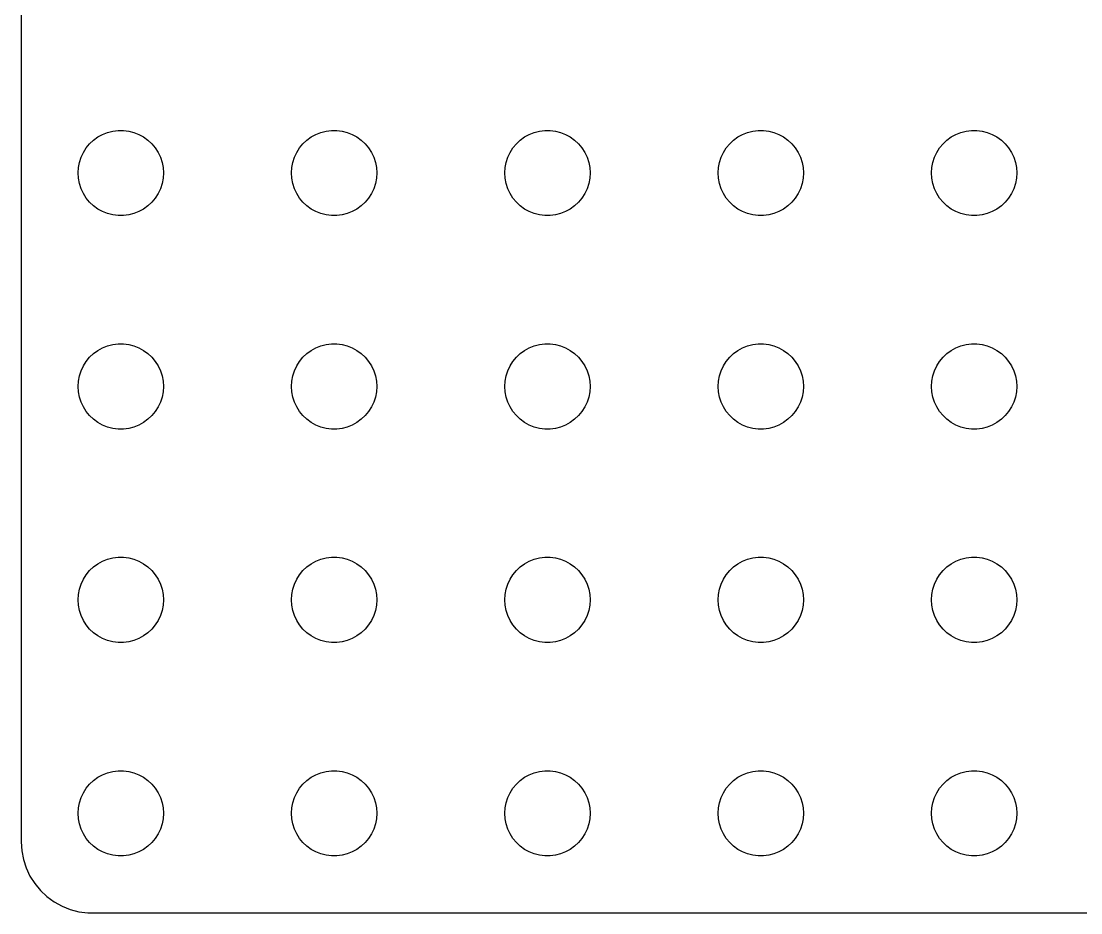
# Model space of a CAD drawing. Header units: metres. Extents: x -74 to 74, y -67 to 67.
# Drawn here: x -74.5 to 0, y -67 to -4.3 of the extents above; entities that cross this region are included whole.
import ezdxf

# ---------------------------------------------------------------- set-up
doc = ezdxf.new("R2010")
doc.units = ezdxf.units.M

msp = doc.modelspace()

# ---------------------------------------------------------------- linework, layer by layer
for p, q in [((-74.5, 62), (-74.5, -62)), ((-69.4123, -12.6884), (-69.1075, -12.467)), ((-69.1075, -12.467), (-68.7773, -12.2855)), ((-68.7773, -12.2855), (-68.427, -12.1468)), ((-68.427, -12.1468), (-68.0621, -12.0531)), ((-68.0621, -12.0531), (-67.6884, -12.0059)), ((-67.6884, -12.0059), (-67.3116, -12.0059)), ((-67.3116, -12.0059), (-66.9379, -12.0531)), ((-66.9379, -12.0531), (-66.573, -12.1468)), ((-66.573, -12.1468), (-66.2227, -12.2855)), ((-66.2227, -12.2855), (-65.8925, -12.467)), ((-65.8925, -12.467), (-65.5877, -12.6884)), ((-54.4123, -12.6884), (-54.1075, -12.467)), ((-54.1075, -12.467), (-53.7773, -12.2855)), ((-53.7773, -12.2855), (-53.427, -12.1468)), ((-53.427, -12.1468), (-53.0621, -12.0531)), ((-53.0621, -12.0531), (-52.6884, -12.0059)), ((-52.6884, -12.0059), (-52.3116, -12.0059)), ((-52.3116, -12.0059), (-51.9379, -12.0531)), ((-51.9379, -12.0531), (-51.5729, -12.1468)), ((-51.5729, -12.1468), (-51.2227, -12.2855)), ((-51.2227, -12.2855), (-50.8925, -12.467)), ((-50.8925, -12.467), (-50.5877, -12.6884)), ((-39.4123, -12.6884), (-39.1075, -12.467)), ((-39.1075, -12.467), (-38.7773, -12.2855)), ((-38.7773, -12.2855), (-38.427, -12.1468)), ((-38.427, -12.1468), (-38.0621, -12.0531)), ((-38.0621, -12.0531), (-37.6884, -12.0059)), ((-37.6884, -12.0059), (-37.3116, -12.0059)), ((-37.3116, -12.0059), (-36.9379, -12.0531)), ((-36.9379, -12.0531), (-36.5729, -12.1468)), ((-36.5729, -12.1468), (-36.2227, -12.2855)), ((-36.2227, -12.2855), (-35.8925, -12.467)), ((-35.8925, -12.467), (-35.5877, -12.6884)), ((-24.4123, -12.6884), (-24.1075, -12.467)), ((-24.1075, -12.467), (-23.7773, -12.2855)), ((-23.7773, -12.2855), (-23.427, -12.1468)), ((-23.427, -12.1468), (-23.0621, -12.0531)), ((-23.0621, -12.0531), (-22.6884, -12.0059)), ((-22.6884, -12.0059), (-22.3116, -12.0059)), ((-22.3116, -12.0059), (-21.9379, -12.0531)), ((-21.9379, -12.0531), (-21.5729, -12.1468)), ((-21.5729, -12.1468), (-21.2227, -12.2855)), ((-21.2227, -12.2855), (-20.8925, -12.467)), ((-20.8925, -12.467), (-20.5877, -12.6884)), ((-9.41226, -12.6884), (-9.10747, -12.467)), ((-9.10747, -12.467), (-8.77733, -12.2855)), ((-8.77733, -12.2855), (-8.42705, -12.1468)), ((-8.42705, -12.1468), (-8.06213, -12.0531)), ((-8.06213, -12.0531), (-7.68837, -12.0059)), ((-7.68837, -12.0059), (-7.31161, -12.0059)), ((-7.31161, -12.0059), (-6.93785, -12.0531)), ((-6.93785, -12.0531), (-6.57294, -12.1468)), ((-6.57294, -12.1468), (-6.22266, -12.2855)), ((-6.22266, -12.2855), (-5.89252, -12.467)), ((-5.89252, -12.467), (-5.58772, -12.6884)), ((-70.1289, -13.5547), (-69.927, -13.2366)), ((-69.927, -13.2366), (-69.6869, -12.9464)), ((-69.6869, -12.9464), (-69.4123, -12.6884)), ((-65.5877, -12.6884), (-65.3131, -12.9464)), ((-65.3131, -12.9464), (-65.073, -13.2366)), ((-65.073, -13.2366), (-64.8711, -13.5547)), ((-55.1289, -13.5547), (-54.927, -13.2366)), ((-54.927, -13.2366), (-54.6869, -12.9464)), ((-54.6869, -12.9464), (-54.4123, -12.6884)), ((-50.5877, -12.6884), (-50.3131, -12.9464)), ((-50.3131, -12.9464), (-50.0729, -13.2366)), ((-50.0729, -13.2366), (-49.8711, -13.5547)), ((-40.1289, -13.5547), (-39.927, -13.2366)), ((-39.927, -13.2366), (-39.6869, -12.9464)), ((-39.6869, -12.9464), (-39.4123, -12.6884)), ((-35.5877, -12.6884), (-35.3131, -12.9464)), ((-35.3131, -12.9464), (-35.0729, -13.2366)), ((-35.0729, -13.2366), (-34.8711, -13.5547)), ((-25.1289, -13.5547), (-24.927, -13.2366)), ((-24.927, -13.2366), (-24.6869, -12.9464)), ((-24.6869, -12.9464), (-24.4123, -12.6884)), ((-20.5877, -12.6884), (-20.3131, -12.9464)), ((-20.3131, -12.9464), (-20.0729, -13.2366)), ((-20.0729, -13.2366), (-19.8711, -13.5547)), ((-10.1289, -13.5547), (-9.92705, -13.2366)), ((-9.92705, -13.2366), (-9.6869, -12.9464)), ((-9.6869, -12.9464), (-9.41226, -12.6884)), ((-5.58772, -12.6884), (-5.31308, -12.9464)), ((-5.31308, -12.9464), (-5.07294, -13.2366)), ((-5.07294, -13.2366), (-4.87108, -13.5547)), ((-70.4057, -14.2539), (-70.2893, -13.8956)), ((-70.2893, -13.8956), (-70.1289, -13.5547)), ((-64.8711, -13.5547), (-64.7107, -13.8956)), ((-64.7107, -13.8956), (-64.5943, -14.2539)), ((-55.4057, -14.2539), (-55.2893, -13.8956)), ((-55.2893, -13.8956), (-55.1289, -13.5547)), ((-49.8711, -13.5547), (-49.7107, -13.8956)), ((-49.7107, -13.8956), (-49.5942, -14.2539)), ((-40.4057, -14.2539), (-40.2893, -13.8956)), ((-40.2893, -13.8956), (-40.1289, -13.5547)), ((-34.8711, -13.5547), (-34.7107, -13.8956)), ((-34.7107, -13.8956), (-34.5942, -14.2539)), ((-25.4057, -14.2539), (-25.2893, -13.8956)), ((-25.2893, -13.8956), (-25.1289, -13.5547)), ((-19.8711, -13.5547), (-19.7107, -13.8956)), ((-19.7107, -13.8956), (-19.5942, -14.2539)), ((-10.4057, -14.2539), (-10.2893, -13.8956)), ((-10.2893, -13.8956), (-10.1289, -13.5547)), ((-4.87108, -13.5547), (-4.71066, -13.8956)), ((-4.71066, -13.8956), (-4.59424, -14.2539)), ((-70.5, -15), (-70.4763, -14.624)), ((-70.4763, -14.624), (-70.4057, -14.2539)), ((-64.5943, -14.2539), (-64.5237, -14.624)), ((-64.5237, -14.624), (-64.5, -15)), ((-55.5, -15), (-55.4763, -14.624)), ((-55.4763, -14.624), (-55.4057, -14.2539)), ((-49.5942, -14.2539), (-49.5237, -14.624)), ((-49.5237, -14.624), (-49.5, -15)), ((-40.5, -15), (-40.4763, -14.624)), ((-40.4763, -14.624), (-40.4057, -14.2539)), ((-34.5942, -14.2539), (-34.5237, -14.624)), ((-34.5237, -14.624), (-34.5, -15)), ((-25.5, -15), (-25.4763, -14.624)), ((-25.4763, -14.624), (-25.4057, -14.2539)), ((-19.5942, -14.2539), (-19.5237, -14.624)), ((-19.5237, -14.624), (-19.5, -15)), ((-10.5, -15), (-10.4763, -14.624)), ((-10.4763, -14.624), (-10.4057, -14.2539)), ((-4.59424, -14.2539), (-4.52365, -14.624)), ((-4.52365, -14.624), (-4.5, -15)), ((-70.4763, -15.376), (-70.5, -15)), ((-70.4057, -15.7461), (-70.4763, -15.376)), ((-64.5237, -15.376), (-64.5943, -15.7461)), ((-64.5, -15), (-64.5237, -15.376)), ((-55.4763, -15.376), (-55.5, -15)), ((-55.4057, -15.7461), (-55.4763, -15.376)), ((-49.5237, -15.376), (-49.5942, -15.7461)), ((-49.5, -15), (-49.5237, -15.376)), ((-40.4763, -15.376), (-40.5, -15)), ((-40.4057, -15.7461), (-40.4763, -15.376)), ((-34.5237, -15.376), (-34.5942, -15.7461)), ((-34.5, -15), (-34.5237, -15.376)), ((-25.4763, -15.376), (-25.5, -15)), ((-25.4057, -15.7461), (-25.4763, -15.376)), ((-19.5237, -15.376), (-19.5942, -15.7461)), ((-19.5, -15), (-19.5237, -15.376)), ((-10.4763, -15.376), (-10.5, -15)), ((-10.4057, -15.7461), (-10.4763, -15.376)), ((-4.52365, -15.376), (-4.59424, -15.7461)), ((-4.5, -15), (-4.52365, -15.376)), ((-70.2893, -16.1044), (-70.4057, -15.7461)), ((-70.1289, -16.4453), (-70.2893, -16.1044)), ((-64.7107, -16.1044), (-64.8711, -16.4453)), ((-64.5943, -15.7461), (-64.7107, -16.1044)), ((-55.2893, -16.1044), (-55.4057, -15.7461)), ((-55.1289, -16.4453), (-55.2893, -16.1044)), ((-49.7107, -16.1044), (-49.8711, -16.4453)), ((-49.5942, -15.7461), (-49.7107, -16.1044)), ((-40.2893, -16.1044), (-40.4057, -15.7461)), ((-40.1289, -16.4453), (-40.2893, -16.1044)), ((-34.7107, -16.1044), (-34.8711, -16.4453)), ((-34.5942, -15.7461), (-34.7107, -16.1044)), ((-25.2893, -16.1044), (-25.4057, -15.7461)), ((-25.1289, -16.4453), (-25.2893, -16.1044)), ((-19.7107, -16.1044), (-19.8711, -16.4453)), ((-19.5942, -15.7461), (-19.7107, -16.1044)), ((-10.2893, -16.1044), (-10.4057, -15.7461)), ((-10.1289, -16.4453), (-10.2893, -16.1044)), ((-4.71066, -16.1044), (-4.87108, -16.4453)), ((-4.59424, -15.7461), (-4.71066, -16.1044)), ((-69.927, -16.7634), (-70.1289, -16.4453)), ((-69.6869, -17.0536), (-69.927, -16.7634)), ((-69.4123, -17.3115), (-69.6869, -17.0536)), ((-65.3131, -17.0536), (-65.5877, -17.3115)), ((-65.073, -16.7634), (-65.3131, -17.0536)), ((-64.8711, -16.4453), (-65.073, -16.7634)), ((-54.927, -16.7634), (-55.1289, -16.4453)), ((-54.6869, -17.0536), (-54.927, -16.7634)), ((-54.4123, -17.3115), (-54.6869, -17.0536)), ((-50.3131, -17.0536), (-50.5877, -17.3115)), ((-50.0729, -16.7634), (-50.3131, -17.0536)), ((-49.8711, -16.4453), (-50.0729, -16.7634)), ((-39.927, -16.7634), (-40.1289, -16.4453)), ((-39.6869, -17.0536), (-39.927, -16.7634)), ((-39.4123, -17.3115), (-39.6869, -17.0536)), ((-35.3131, -17.0536), (-35.5877, -17.3115)), ((-35.0729, -16.7634), (-35.3131, -17.0536)), ((-34.8711, -16.4453), (-35.0729, -16.7634)), ((-24.927, -16.7634), (-25.1289, -16.4453)), ((-24.6869, -17.0536), (-24.927, -16.7634)), ((-24.4123, -17.3115), (-24.6869, -17.0536)), ((-20.3131, -17.0536), (-20.5877, -17.3115)), ((-20.0729, -16.7634), (-20.3131, -17.0536)), ((-19.8711, -16.4453), (-20.0729, -16.7634)), ((-9.92705, -16.7634), (-10.1289, -16.4453)), ((-9.6869, -17.0536), (-9.92705, -16.7634)), ((-9.41226, -17.3115), (-9.6869, -17.0536)), ((-5.31308, -17.0536), (-5.58772, -17.3115)), ((-5.07294, -16.7634), (-5.31308, -17.0536)), ((-4.87108, -16.4453), (-5.07294, -16.7634)), ((-69.1075, -17.533), (-69.4123, -17.3115)), ((-68.7773, -17.7145), (-69.1075, -17.533)), ((-68.427, -17.8532), (-68.7773, -17.7145)), ((-68.0621, -17.9469), (-68.427, -17.8532)), ((-66.573, -17.8532), (-66.9379, -17.9469)), ((-66.2227, -17.7145), (-66.573, -17.8532)), ((-65.8925, -17.533), (-66.2227, -17.7145)), ((-65.5877, -17.3115), (-65.8925, -17.533)), ((-54.1075, -17.533), (-54.4123, -17.3115)), ((-53.7773, -17.7145), (-54.1075, -17.533)), ((-53.427, -17.8532), (-53.7773, -17.7145)), ((-53.0621, -17.9469), (-53.427, -17.8532)), ((-51.5729, -17.8532), (-51.9379, -17.9469)), ((-51.2227, -17.7145), (-51.5729, -17.8532)), ((-50.8925, -17.533), (-51.2227, -17.7145)), ((-50.5877, -17.3115), (-50.8925, -17.533)), ((-39.1075, -17.533), (-39.4123, -17.3115)), ((-38.7773, -17.7145), (-39.1075, -17.533)), ((-38.427, -17.8532), (-38.7773, -17.7145)), ((-38.0621, -17.9469), (-38.427, -17.8532)), ((-36.5729, -17.8532), (-36.9379, -17.9469)), ((-36.2227, -17.7145), (-36.5729, -17.8532)), ((-35.8925, -17.533), (-36.2227, -17.7145)), ((-35.5877, -17.3115), (-35.8925, -17.533)), ((-24.1075, -17.533), (-24.4123, -17.3115)), ((-23.7773, -17.7145), (-24.1075, -17.533)), ((-23.427, -17.8532), (-23.7773, -17.7145)), ((-23.0621, -17.9469), (-23.427, -17.8532)), ((-21.5729, -17.8532), (-21.9379, -17.9469)), ((-21.2227, -17.7145), (-21.5729, -17.8532)), ((-20.8925, -17.533), (-21.2227, -17.7145)), ((-20.5877, -17.3115), (-20.8925, -17.533)), ((-9.10747, -17.533), (-9.41226, -17.3115)), ((-8.77733, -17.7145), (-9.10747, -17.533)), ((-8.42705, -17.8532), (-8.77733, -17.7145)), ((-8.06213, -17.9469), (-8.42705, -17.8532)), ((-6.57294, -17.8532), (-6.93785, -17.9469)), ((-6.22266, -17.7145), (-6.57294, -17.8532)), ((-5.89252, -17.533), (-6.22266, -17.7145)), ((-5.58772, -17.3115), (-5.89252, -17.533)), ((-67.6884, -17.9941), (-68.0621, -17.9469)), ((-67.3116, -17.9941), (-67.6884, -17.9941)), ((-66.9379, -17.9469), (-67.3116, -17.9941)), ((-52.6884, -17.9941), (-53.0621, -17.9469)), ((-52.3116, -17.9941), (-52.6884, -17.9941)), ((-51.9379, -17.9469), (-52.3116, -17.9941)), ((-37.6884, -17.9941), (-38.0621, -17.9469)), ((-37.3116, -17.9941), (-37.6884, -17.9941)), ((-36.9379, -17.9469), (-37.3116, -17.9941)), ((-22.6884, -17.9941), (-23.0621, -17.9469)), ((-22.3116, -17.9941), (-22.6884, -17.9941)), ((-21.9379, -17.9469), (-22.3116, -17.9941)), ((-7.68837, -17.9941), (-8.06213, -17.9469)), ((-7.31161, -17.9941), (-7.68837, -17.9941)), ((-6.93785, -17.9469), (-7.31161, -17.9941)), ((-69.4123, -27.6884), (-69.1075, -27.467)), ((-69.1075, -27.467), (-68.7773, -27.2855)), ((-68.7773, -27.2855), (-68.427, -27.1468)), ((-68.427, -27.1468), (-68.0621, -27.0531)), ((-68.0621, -27.0531), (-67.6884, -27.0059)), ((-67.6884, -27.0059), (-67.3116, -27.0059)), ((-67.3116, -27.0059), (-66.9379, -27.0531)), ((-66.9379, -27.0531), (-66.573, -27.1468)), ((-66.573, -27.1468), (-66.2227, -27.2855)), ((-66.2227, -27.2855), (-65.8925, -27.467)), ((-65.8925, -27.467), (-65.5877, -27.6884)), ((-54.4123, -27.6884), (-54.1075, -27.467)), ((-54.1075, -27.467), (-53.7773, -27.2855)), ((-53.7773, -27.2855), (-53.427, -27.1468)), ((-53.427, -27.1468), (-53.0621, -27.0531)), ((-53.0621, -27.0531), (-52.6884, -27.0059)), ((-52.6884, -27.0059), (-52.3116, -27.0059)), ((-52.3116, -27.0059), (-51.9379, -27.0531)), ((-51.9379, -27.0531), (-51.5729, -27.1468)), ((-51.5729, -27.1468), (-51.2227, -27.2855)), ((-51.2227, -27.2855), (-50.8925, -27.467)), ((-50.8925, -27.467), (-50.5877, -27.6884)), ((-39.4123, -27.6884), (-39.1075, -27.467)), ((-39.1075, -27.467), (-38.7773, -27.2855)), ((-38.7773, -27.2855), (-38.427, -27.1468)), ((-38.427, -27.1468), (-38.0621, -27.0531)), ((-38.0621, -27.0531), (-37.6884, -27.0059)), ((-37.6884, -27.0059), (-37.3116, -27.0059)), ((-37.3116, -27.0059), (-36.9379, -27.0531)), ((-36.9379, -27.0531), (-36.5729, -27.1468)), ((-36.5729, -27.1468), (-36.2227, -27.2855)), ((-36.2227, -27.2855), (-35.8925, -27.467)), ((-35.8925, -27.467), (-35.5877, -27.6884)), ((-24.4123, -27.6884), (-24.1075, -27.467)), ((-24.1075, -27.467), (-23.7773, -27.2855)), ((-23.7773, -27.2855), (-23.427, -27.1468)), ((-23.427, -27.1468), (-23.0621, -27.0531)), ((-23.0621, -27.0531), (-22.6884, -27.0059)), ((-22.6884, -27.0059), (-22.3116, -27.0059)), ((-22.3116, -27.0059), (-21.9379, -27.0531)), ((-21.9379, -27.0531), (-21.5729, -27.1468)), ((-21.5729, -27.1468), (-21.2227, -27.2855)), ((-21.2227, -27.2855), (-20.8925, -27.467)), ((-20.8925, -27.467), (-20.5877, -27.6884)), ((-9.41226, -27.6884), (-9.10747, -27.467)), ((-9.10747, -27.467), (-8.77733, -27.2855)), ((-8.77733, -27.2855), (-8.42705, -27.1468)), ((-8.42705, -27.1468), (-8.06213, -27.0531)), ((-8.06213, -27.0531), (-7.68837, -27.0059)), ((-7.68837, -27.0059), (-7.31161, -27.0059)), ((-7.31161, -27.0059), (-6.93785, -27.0531)), ((-6.93785, -27.0531), (-6.57294, -27.1468)), ((-6.57294, -27.1468), (-6.22266, -27.2855)), ((-6.22266, -27.2855), (-5.89252, -27.467)), ((-5.89252, -27.467), (-5.58772, -27.6884)), ((-70.1289, -28.5547), (-69.927, -28.2366)), ((-69.927, -28.2366), (-69.6869, -27.9464)), ((-69.6869, -27.9464), (-69.4123, -27.6884)), ((-65.5877, -27.6884), (-65.3131, -27.9464)), ((-65.3131, -27.9464), (-65.073, -28.2366)), ((-65.073, -28.2366), (-64.8711, -28.5547)), ((-55.1289, -28.5547), (-54.927, -28.2366)), ((-54.927, -28.2366), (-54.6869, -27.9464)), ((-54.6869, -27.9464), (-54.4123, -27.6884)), ((-50.5877, -27.6884), (-50.3131, -27.9464)), ((-50.3131, -27.9464), (-50.0729, -28.2366)), ((-50.0729, -28.2366), (-49.8711, -28.5547)), ((-40.1289, -28.5547), (-39.927, -28.2366)), ((-39.927, -28.2366), (-39.6869, -27.9464)), ((-39.6869, -27.9464), (-39.4123, -27.6884)), ((-35.5877, -27.6884), (-35.3131, -27.9464)), ((-35.3131, -27.9464), (-35.0729, -28.2366)), ((-35.0729, -28.2366), (-34.8711, -28.5547)), ((-25.1289, -28.5547), (-24.927, -28.2366)), ((-24.927, -28.2366), (-24.6869, -27.9464)), ((-24.6869, -27.9464), (-24.4123, -27.6884)), ((-20.5877, -27.6884), (-20.3131, -27.9464)), ((-20.3131, -27.9464), (-20.0729, -28.2366)), ((-20.0729, -28.2366), (-19.8711, -28.5547)), ((-10.1289, -28.5547), (-9.92705, -28.2366)), ((-9.92705, -28.2366), (-9.6869, -27.9464)), ((-9.6869, -27.9464), (-9.41226, -27.6884)), ((-5.58772, -27.6884), (-5.31308, -27.9464)), ((-5.31308, -27.9464), (-5.07294, -28.2366)), ((-5.07294, -28.2366), (-4.87108, -28.5547)), ((-70.4057, -29.2539), (-70.2893, -28.8956)), ((-70.2893, -28.8956), (-70.1289, -28.5547)), ((-64.8711, -28.5547), (-64.7107, -28.8956)), ((-64.7107, -28.8956), (-64.5943, -29.2539)), ((-55.4057, -29.2539), (-55.2893, -28.8956)), ((-55.2893, -28.8956), (-55.1289, -28.5547)), ((-49.8711, -28.5547), (-49.7107, -28.8956)), ((-49.7107, -28.8956), (-49.5942, -29.2539)), ((-40.4057, -29.2539), (-40.2893, -28.8956)), ((-40.2893, -28.8956), (-40.1289, -28.5547)), ((-34.8711, -28.5547), (-34.7107, -28.8956)), ((-34.7107, -28.8956), (-34.5942, -29.2539)), ((-25.4057, -29.2539), (-25.2893, -28.8956)), ((-25.2893, -28.8956), (-25.1289, -28.5547)), ((-19.8711, -28.5547), (-19.7107, -28.8956)), ((-19.7107, -28.8956), (-19.5942, -29.2539)), ((-10.4057, -29.2539), (-10.2893, -28.8956)), ((-10.2893, -28.8956), (-10.1289, -28.5547)), ((-4.87108, -28.5547), (-4.71066, -28.8956)), ((-4.71066, -28.8956), (-4.59424, -29.2539)), ((-70.5, -30), (-70.4763, -29.624)), ((-70.4763, -29.624), (-70.4057, -29.2539)), ((-64.5943, -29.2539), (-64.5237, -29.624)), ((-64.5237, -29.624), (-64.5, -30)), ((-55.5, -30), (-55.4763, -29.624)), ((-55.4763, -29.624), (-55.4057, -29.2539)), ((-49.5942, -29.2539), (-49.5237, -29.624)), ((-49.5237, -29.624), (-49.5, -30)), ((-40.5, -30), (-40.4763, -29.624)), ((-40.4763, -29.624), (-40.4057, -29.2539)), ((-34.5942, -29.2539), (-34.5237, -29.624)), ((-34.5237, -29.624), (-34.5, -30)), ((-25.5, -30), (-25.4763, -29.624)), ((-25.4763, -29.624), (-25.4057, -29.2539)), ((-19.5942, -29.2539), (-19.5237, -29.624)), ((-19.5237, -29.624), (-19.5, -30)), ((-10.5, -30), (-10.4763, -29.624)), ((-10.4763, -29.624), (-10.4057, -29.2539)), ((-4.59424, -29.2539), (-4.52365, -29.624)), ((-4.52365, -29.624), (-4.5, -30)), ((-70.4763, -30.376), (-70.5, -30)), ((-70.4057, -30.7461), (-70.4763, -30.376)), ((-64.5237, -30.376), (-64.5943, -30.7461)), ((-64.5, -30), (-64.5237, -30.376)), ((-55.4763, -30.376), (-55.5, -30)), ((-55.4057, -30.7461), (-55.4763, -30.376)), ((-49.5237, -30.376), (-49.5942, -30.7461)), ((-49.5, -30), (-49.5237, -30.376)), ((-40.4763, -30.376), (-40.5, -30)), ((-40.4057, -30.7461), (-40.4763, -30.376)), ((-34.5237, -30.376), (-34.5942, -30.7461)), ((-34.5, -30), (-34.5237, -30.376)), ((-25.4763, -30.376), (-25.5, -30)), ((-25.4057, -30.7461), (-25.4763, -30.376)), ((-19.5237, -30.376), (-19.5942, -30.7461)), ((-19.5, -30), (-19.5237, -30.376)), ((-10.4763, -30.376), (-10.5, -30)), ((-10.4057, -30.7461), (-10.4763, -30.376)), ((-4.52365, -30.376), (-4.59424, -30.7461)), ((-4.5, -30), (-4.52365, -30.376)), ((-70.2893, -31.1044), (-70.4057, -30.7461)), ((-70.1289, -31.4453), (-70.2893, -31.1044)), ((-64.7107, -31.1044), (-64.8711, -31.4453)), ((-64.5943, -30.7461), (-64.7107, -31.1044)), ((-55.2893, -31.1044), (-55.4057, -30.7461)), ((-55.1289, -31.4453), (-55.2893, -31.1044)), ((-49.7107, -31.1044), (-49.8711, -31.4453)), ((-49.5942, -30.7461), (-49.7107, -31.1044)), ((-40.2893, -31.1044), (-40.4057, -30.7461)), ((-40.1289, -31.4453), (-40.2893, -31.1044)), ((-34.7107, -31.1044), (-34.8711, -31.4453)), ((-34.5942, -30.7461), (-34.7107, -31.1044)), ((-25.2893, -31.1044), (-25.4057, -30.7461)), ((-25.1289, -31.4453), (-25.2893, -31.1044)), ((-19.7107, -31.1044), (-19.8711, -31.4453)), ((-19.5942, -30.7461), (-19.7107, -31.1044)), ((-10.2893, -31.1044), (-10.4057, -30.7461)), ((-10.1289, -31.4453), (-10.2893, -31.1044)), ((-4.71066, -31.1044), (-4.87108, -31.4453)), ((-4.59424, -30.7461), (-4.71066, -31.1044)), ((-69.927, -31.7634), (-70.1289, -31.4453)), ((-69.6869, -32.0536), (-69.927, -31.7634)), ((-65.073, -31.7634), (-65.3131, -32.0536)), ((-64.8711, -31.4453), (-65.073, -31.7634)), ((-54.927, -31.7634), (-55.1289, -31.4453)), ((-54.6869, -32.0536), (-54.927, -31.7634)), ((-50.0729, -31.7634), (-50.3131, -32.0536)), ((-49.8711, -31.4453), (-50.0729, -31.7634)), ((-39.927, -31.7634), (-40.1289, -31.4453)), ((-39.6869, -32.0536), (-39.927, -31.7634)), ((-35.0729, -31.7634), (-35.3131, -32.0536)), ((-34.8711, -31.4453), (-35.0729, -31.7634)), ((-24.927, -31.7634), (-25.1289, -31.4453)), ((-24.6869, -32.0536), (-24.927, -31.7634)), ((-20.0729, -31.7634), (-20.3131, -32.0536)), ((-19.8711, -31.4453), (-20.0729, -31.7634)), ((-9.92705, -31.7634), (-10.1289, -31.4453)), ((-9.6869, -32.0536), (-9.92705, -31.7634)), ((-5.07294, -31.7634), (-5.31308, -32.0536)), ((-4.87108, -31.4453), (-5.07294, -31.7634)), ((-69.4123, -32.3115), (-69.6869, -32.0536)), ((-69.1075, -32.533), (-69.4123, -32.3115)), ((-68.7773, -32.7145), (-69.1075, -32.533)), ((-68.427, -32.8532), (-68.7773, -32.7145)), ((-66.2227, -32.7145), (-66.573, -32.8532)), ((-65.8925, -32.533), (-66.2227, -32.7145)), ((-65.5877, -32.3115), (-65.8925, -32.533)), ((-65.3131, -32.0536), (-65.5877, -32.3115)), ((-54.4123, -32.3115), (-54.6869, -32.0536)), ((-54.1075, -32.533), (-54.4123, -32.3115)), ((-53.7773, -32.7145), (-54.1075, -32.533)), ((-53.427, -32.8532), (-53.7773, -32.7145)), ((-51.2227, -32.7145), (-51.5729, -32.8532)), ((-50.8925, -32.533), (-51.2227, -32.7145)), ((-50.5877, -32.3115), (-50.8925, -32.533)), ((-50.3131, -32.0536), (-50.5877, -32.3115)), ((-39.4123, -32.3115), (-39.6869, -32.0536)), ((-39.1075, -32.533), (-39.4123, -32.3115)), ((-38.7773, -32.7145), (-39.1075, -32.533)), ((-38.427, -32.8532), (-38.7773, -32.7145)), ((-36.2227, -32.7145), (-36.5729, -32.8532)), ((-35.8925, -32.533), (-36.2227, -32.7145)), ((-35.5877, -32.3115), (-35.8925, -32.533)), ((-35.3131, -32.0536), (-35.5877, -32.3115)), ((-24.4123, -32.3115), (-24.6869, -32.0536)), ((-24.1075, -32.533), (-24.4123, -32.3115)), ((-23.7773, -32.7145), (-24.1075, -32.533)), ((-23.427, -32.8532), (-23.7773, -32.7145)), ((-21.2227, -32.7145), (-21.5729, -32.8532)), ((-20.8925, -32.533), (-21.2227, -32.7145)), ((-20.5877, -32.3115), (-20.8925, -32.533)), ((-20.3131, -32.0536), (-20.5877, -32.3115)), ((-9.41226, -32.3115), (-9.6869, -32.0536)), ((-9.10747, -32.533), (-9.41226, -32.3115)), ((-8.77733, -32.7145), (-9.10747, -32.533)), ((-8.42705, -32.8532), (-8.77733, -32.7145)), ((-6.22266, -32.7145), (-6.57294, -32.8532)), ((-5.89252, -32.533), (-6.22266, -32.7145)), ((-5.58772, -32.3115), (-5.89252, -32.533)), ((-5.31308, -32.0536), (-5.58772, -32.3115)), ((-68.0621, -32.9469), (-68.427, -32.8532)), ((-67.6884, -32.9941), (-68.0621, -32.9469)), ((-67.3116, -32.9941), (-67.6884, -32.9941)), ((-66.9379, -32.9469), (-67.3116, -32.9941)), ((-66.573, -32.8532), (-66.9379, -32.9469)), ((-53.0621, -32.9469), (-53.427, -32.8532)), ((-52.6884, -32.9941), (-53.0621, -32.9469)), ((-52.3116, -32.9941), (-52.6884, -32.9941)), ((-51.9379, -32.9469), (-52.3116, -32.9941)), ((-51.5729, -32.8532), (-51.9379, -32.9469)), ((-38.0621, -32.9469), (-38.427, -32.8532)), ((-37.6884, -32.9941), (-38.0621, -32.9469)), ((-37.3116, -32.9941), (-37.6884, -32.9941)), ((-36.9379, -32.9469), (-37.3116, -32.9941)), ((-36.5729, -32.8532), (-36.9379, -32.9469)), ((-23.0621, -32.9469), (-23.427, -32.8532)), ((-22.6884, -32.9941), (-23.0621, -32.9469)), ((-22.3116, -32.9941), (-22.6884, -32.9941)), ((-21.9379, -32.9469), (-22.3116, -32.9941)), ((-21.5729, -32.8532), (-21.9379, -32.9469)), ((-8.06213, -32.9469), (-8.42705, -32.8532)), ((-7.68837, -32.9941), (-8.06213, -32.9469)), ((-7.31161, -32.9941), (-7.68837, -32.9941)), ((-6.93785, -32.9469), (-7.31161, -32.9941)), ((-6.57294, -32.8532), (-6.93785, -32.9469)), ((-69.1075, -42.467), (-68.7773, -42.2855)), ((-68.7773, -42.2855), (-68.427, -42.1468)), ((-68.427, -42.1468), (-68.0621, -42.0531)), ((-68.0621, -42.0531), (-67.6884, -42.0059)), ((-67.6884, -42.0059), (-67.3116, -42.0059)), ((-67.3116, -42.0059), (-66.9379, -42.0531)), ((-66.9379, -42.0531), (-66.573, -42.1468)), ((-66.573, -42.1468), (-66.2227, -42.2855)), ((-66.2227, -42.2855), (-65.8925, -42.467)), ((-54.1075, -42.467), (-53.7773, -42.2855)), ((-53.7773, -42.2855), (-53.427, -42.1468)), ((-53.427, -42.1468), (-53.0621, -42.0531)), ((-53.0621, -42.0531), (-52.6884, -42.0059)), ((-52.6884, -42.0059), (-52.3116, -42.0059)), ((-52.3116, -42.0059), (-51.9379, -42.0531)), ((-51.9379, -42.0531), (-51.5729, -42.1468)), ((-51.5729, -42.1468), (-51.2227, -42.2855)), ((-51.2227, -42.2855), (-50.8925, -42.467)), ((-39.1075, -42.467), (-38.7773, -42.2855)), ((-38.7773, -42.2855), (-38.427, -42.1468)), ((-38.427, -42.1468), (-38.0621, -42.0531)), ((-38.0621, -42.0531), (-37.6884, -42.0059)), ((-37.6884, -42.0059), (-37.3116, -42.0059)), ((-37.3116, -42.0059), (-36.9379, -42.0531)), ((-36.9379, -42.0531), (-36.5729, -42.1468)), ((-36.5729, -42.1468), (-36.2227, -42.2855)), ((-36.2227, -42.2855), (-35.8925, -42.467)), ((-24.1075, -42.467), (-23.7773, -42.2855)), ((-23.7773, -42.2855), (-23.427, -42.1468)), ((-23.427, -42.1468), (-23.0621, -42.0531)), ((-23.0621, -42.0531), (-22.6884, -42.0059)), ((-22.6884, -42.0059), (-22.3116, -42.0059)), ((-22.3116, -42.0059), (-21.9379, -42.0531)), ((-21.9379, -42.0531), (-21.5729, -42.1468)), ((-21.5729, -42.1468), (-21.2227, -42.2855)), ((-21.2227, -42.2855), (-20.8925, -42.467)), ((-9.10747, -42.467), (-8.77733, -42.2855)), ((-8.77733, -42.2855), (-8.42705, -42.1468)), ((-8.42705, -42.1468), (-8.06213, -42.0531)), ((-8.06213, -42.0531), (-7.68837, -42.0059)), ((-7.68837, -42.0059), (-7.31161, -42.0059)), ((-7.31161, -42.0059), (-6.93785, -42.0531)), ((-6.93785, -42.0531), (-6.57294, -42.1468)), ((-6.57294, -42.1468), (-6.22266, -42.2855)), ((-6.22266, -42.2855), (-5.89252, -42.467)), ((-69.927, -43.2366), (-69.6869, -42.9464)), ((-69.6869, -42.9464), (-69.4123, -42.6885)), ((-69.4123, -42.6885), (-69.1075, -42.467)), ((-65.8925, -42.467), (-65.5877, -42.6885)), ((-65.5877, -42.6885), (-65.3131, -42.9464)), ((-65.3131, -42.9464), (-65.073, -43.2366)), ((-54.927, -43.2366), (-54.6869, -42.9464)), ((-54.6869, -42.9464), (-54.4123, -42.6885)), ((-54.4123, -42.6885), (-54.1075, -42.467)), ((-50.8925, -42.467), (-50.5877, -42.6885)), ((-50.5877, -42.6885), (-50.3131, -42.9464)), ((-50.3131, -42.9464), (-50.0729, -43.2366)), ((-39.927, -43.2366), (-39.6869, -42.9464)), ((-39.6869, -42.9464), (-39.4123, -42.6885)), ((-39.4123, -42.6885), (-39.1075, -42.467)), ((-35.8925, -42.467), (-35.5877, -42.6885)), ((-35.5877, -42.6885), (-35.3131, -42.9464)), ((-35.3131, -42.9464), (-35.0729, -43.2366)), ((-24.927, -43.2366), (-24.6869, -42.9464)), ((-24.6869, -42.9464), (-24.4123, -42.6885)), ((-24.4123, -42.6885), (-24.1075, -42.467)), ((-20.8925, -42.467), (-20.5877, -42.6885)), ((-20.5877, -42.6885), (-20.3131, -42.9464)), ((-20.3131, -42.9464), (-20.0729, -43.2366)), ((-9.92705, -43.2366), (-9.6869, -42.9464)), ((-9.6869, -42.9464), (-9.41226, -42.6885)), ((-9.41226, -42.6885), (-9.10747, -42.467)), ((-5.89252, -42.467), (-5.58772, -42.6885)), ((-5.58772, -42.6885), (-5.31308, -42.9464)), ((-5.31308, -42.9464), (-5.07294, -43.2366)), ((-70.4057, -44.2539), (-70.2893, -43.8956)), ((-70.2893, -43.8956), (-70.1289, -43.5547)), ((-70.1289, -43.5547), (-69.927, -43.2366)), ((-65.073, -43.2366), (-64.8711, -43.5547)), ((-64.8711, -43.5547), (-64.7107, -43.8956)), ((-64.7107, -43.8956), (-64.5943, -44.2539)), ((-55.4057, -44.2539), (-55.2893, -43.8956)), ((-55.2893, -43.8956), (-55.1289, -43.5547)), ((-55.1289, -43.5547), (-54.927, -43.2366)), ((-50.0729, -43.2366), (-49.8711, -43.5547)), ((-49.8711, -43.5547), (-49.7107, -43.8956)), ((-49.7107, -43.8956), (-49.5942, -44.2539)), ((-40.4057, -44.2539), (-40.2893, -43.8956)), ((-40.2893, -43.8956), (-40.1289, -43.5547)), ((-40.1289, -43.5547), (-39.927, -43.2366)), ((-35.0729, -43.2366), (-34.8711, -43.5547)), ((-34.8711, -43.5547), (-34.7107, -43.8956)), ((-34.7107, -43.8956), (-34.5942, -44.2539)), ((-25.4057, -44.2539), (-25.2893, -43.8956)), ((-25.2893, -43.8956), (-25.1289, -43.5547)), ((-25.1289, -43.5547), (-24.927, -43.2366)), ((-20.0729, -43.2366), (-19.8711, -43.5547)), ((-19.8711, -43.5547), (-19.7107, -43.8956)), ((-19.7107, -43.8956), (-19.5942, -44.2539)), ((-10.4057, -44.2539), (-10.2893, -43.8956)), ((-10.2893, -43.8956), (-10.1289, -43.5547)), ((-10.1289, -43.5547), (-9.92705, -43.2366)), ((-5.07294, -43.2366), (-4.87108, -43.5547)), ((-4.87108, -43.5547), (-4.71066, -43.8956)), ((-4.71066, -43.8956), (-4.59424, -44.2539)), ((-70.5, -45), (-70.4763, -44.624)), ((-70.4763, -44.624), (-70.4057, -44.2539)), ((-64.5943, -44.2539), (-64.5237, -44.624)), ((-64.5237, -44.624), (-64.5, -45)), ((-55.5, -45), (-55.4763, -44.624)), ((-55.4763, -44.624), (-55.4057, -44.2539)), ((-49.5942, -44.2539), (-49.5237, -44.624)), ((-49.5237, -44.624), (-49.5, -45)), ((-40.5, -45), (-40.4763, -44.624)), ((-40.4763, -44.624), (-40.4057, -44.2539)), ((-34.5942, -44.2539), (-34.5237, -44.624)), ((-34.5237, -44.624), (-34.5, -45)), ((-25.5, -45), (-25.4763, -44.624)), ((-25.4763, -44.624), (-25.4057, -44.2539)), ((-19.5942, -44.2539), (-19.5237, -44.624)), ((-19.5237, -44.624), (-19.5, -45)), ((-10.5, -45), (-10.4763, -44.624)), ((-10.4763, -44.624), (-10.4057, -44.2539)), ((-4.59424, -44.2539), (-4.52365, -44.624)), ((-4.52365, -44.624), (-4.5, -45)), ((-70.4763, -45.376), (-70.5, -45)), ((-70.4057, -45.7461), (-70.4763, -45.376)), ((-64.5237, -45.376), (-64.5943, -45.7461)), ((-64.5, -45), (-64.5237, -45.376)), ((-55.4763, -45.376), (-55.5, -45)), ((-55.4057, -45.7461), (-55.4763, -45.376)), ((-49.5237, -45.376), (-49.5942, -45.7461)), ((-49.5, -45), (-49.5237, -45.376)), ((-40.4763, -45.376), (-40.5, -45)), ((-40.4057, -45.7461), (-40.4763, -45.376)), ((-34.5237, -45.376), (-34.5942, -45.7461)), ((-34.5, -45), (-34.5237, -45.376)), ((-25.4763, -45.376), (-25.5, -45)), ((-25.4057, -45.7461), (-25.4763, -45.376)), ((-19.5237, -45.376), (-19.5942, -45.7461)), ((-19.5, -45), (-19.5237, -45.376)), ((-10.4763, -45.376), (-10.5, -45)), ((-10.4057, -45.7461), (-10.4763, -45.376)), ((-4.52365, -45.376), (-4.59424, -45.7461)), ((-4.5, -45), (-4.52365, -45.376)), ((-70.2893, -46.1044), (-70.4057, -45.7461)), ((-70.1289, -46.4453), (-70.2893, -46.1044)), ((-64.7107, -46.1044), (-64.8711, -46.4453)), ((-64.5943, -45.7461), (-64.7107, -46.1044)), ((-55.2893, -46.1044), (-55.4057, -45.7461)), ((-55.1289, -46.4453), (-55.2893, -46.1044)), ((-49.7107, -46.1044), (-49.8711, -46.4453)), ((-49.5942, -45.7461), (-49.7107, -46.1044)), ((-40.2893, -46.1044), (-40.4057, -45.7461)), ((-40.1289, -46.4453), (-40.2893, -46.1044)), ((-34.7107, -46.1044), (-34.8711, -46.4453)), ((-34.5942, -45.7461), (-34.7107, -46.1044)), ((-25.2893, -46.1044), (-25.4057, -45.7461)), ((-25.1289, -46.4453), (-25.2893, -46.1044)), ((-19.7107, -46.1044), (-19.8711, -46.4453)), ((-19.5942, -45.7461), (-19.7107, -46.1044)), ((-10.2893, -46.1044), (-10.4057, -45.7461)), ((-10.1289, -46.4453), (-10.2893, -46.1044)), ((-4.71066, -46.1044), (-4.87108, -46.4453)), ((-4.59424, -45.7461), (-4.71066, -46.1044)), ((-69.927, -46.7634), (-70.1289, -46.4453)), ((-69.6869, -47.0536), (-69.927, -46.7634)), ((-65.073, -46.7634), (-65.3131, -47.0536)), ((-64.8711, -46.4453), (-65.073, -46.7634)), ((-54.927, -46.7634), (-55.1289, -46.4453)), ((-54.6869, -47.0536), (-54.927, -46.7634)), ((-50.0729, -46.7634), (-50.3131, -47.0536)), ((-49.8711, -46.4453), (-50.0729, -46.7634)), ((-39.927, -46.7634), (-40.1289, -46.4453)), ((-39.6869, -47.0536), (-39.927, -46.7634)), ((-35.0729, -46.7634), (-35.3131, -47.0536)), ((-34.8711, -46.4453), (-35.0729, -46.7634)), ((-24.927, -46.7634), (-25.1289, -46.4453)), ((-24.6869, -47.0536), (-24.927, -46.7634)), ((-20.0729, -46.7634), (-20.3131, -47.0536)), ((-19.8711, -46.4453), (-20.0729, -46.7634)), ((-9.92705, -46.7634), (-10.1289, -46.4453)), ((-9.6869, -47.0536), (-9.92705, -46.7634)), ((-5.07294, -46.7634), (-5.31308, -47.0536)), ((-4.87108, -46.4453), (-5.07294, -46.7634)), ((-69.4123, -47.3115), (-69.6869, -47.0536)), ((-69.1075, -47.533), (-69.4123, -47.3115)), ((-68.7773, -47.7145), (-69.1075, -47.533)), ((-65.8925, -47.533), (-66.2227, -47.7145)), ((-65.5877, -47.3115), (-65.8925, -47.533)), ((-65.3131, -47.0536), (-65.5877, -47.3115)), ((-54.4123, -47.3115), (-54.6869, -47.0536)), ((-54.1075, -47.533), (-54.4123, -47.3115)), ((-53.7773, -47.7145), (-54.1075, -47.533)), ((-50.8925, -47.533), (-51.2227, -47.7145)), ((-50.5877, -47.3115), (-50.8925, -47.533)), ((-50.3131, -47.0536), (-50.5877, -47.3115)), ((-39.4123, -47.3115), (-39.6869, -47.0536)), ((-39.1075, -47.533), (-39.4123, -47.3115)), ((-38.7773, -47.7145), (-39.1075, -47.533)), ((-35.8925, -47.533), (-36.2227, -47.7145)), ((-35.5877, -47.3115), (-35.8925, -47.533)), ((-35.3131, -47.0536), (-35.5877, -47.3115)), ((-24.4123, -47.3115), (-24.6869, -47.0536)), ((-24.1075, -47.533), (-24.4123, -47.3115)), ((-23.7773, -47.7145), (-24.1075, -47.533)), ((-20.8925, -47.533), (-21.2227, -47.7145)), ((-20.5877, -47.3115), (-20.8925, -47.533)), ((-20.3131, -47.0536), (-20.5877, -47.3115)), ((-9.41226, -47.3115), (-9.6869, -47.0536)), ((-9.10747, -47.533), (-9.41226, -47.3115)), ((-8.77733, -47.7145), (-9.10747, -47.533)), ((-5.89252, -47.533), (-6.22266, -47.7145)), ((-5.58772, -47.3115), (-5.89252, -47.533)), ((-5.31308, -47.0536), (-5.58772, -47.3115)), ((-68.427, -47.8532), (-68.7773, -47.7145)), ((-68.0621, -47.9469), (-68.427, -47.8532)), ((-67.6884, -47.9941), (-68.0621, -47.9469)), ((-67.3116, -47.9941), (-67.6884, -47.9941)), ((-66.9379, -47.9469), (-67.3116, -47.9941)), ((-66.573, -47.8532), (-66.9379, -47.9469)), ((-66.2227, -47.7145), (-66.573, -47.8532)), ((-53.427, -47.8532), (-53.7773, -47.7145)), ((-53.0621, -47.9469), (-53.427, -47.8532)), ((-52.6884, -47.9941), (-53.0621, -47.9469)), ((-52.3116, -47.9941), (-52.6884, -47.9941)), ((-51.9379, -47.9469), (-52.3116, -47.9941)), ((-51.5729, -47.8532), (-51.9379, -47.9469)), ((-51.2227, -47.7145), (-51.5729, -47.8532)), ((-38.427, -47.8532), (-38.7773, -47.7145)), ((-38.0621, -47.9469), (-38.427, -47.8532)), ((-37.6884, -47.9941), (-38.0621, -47.9469)), ((-37.3116, -47.9941), (-37.6884, -47.9941)), ((-36.9379, -47.9469), (-37.3116, -47.9941)), ((-36.5729, -47.8532), (-36.9379, -47.9469)), ((-36.2227, -47.7145), (-36.5729, -47.8532)), ((-23.427, -47.8532), (-23.7773, -47.7145)), ((-23.0621, -47.9469), (-23.427, -47.8532)), ((-22.6884, -47.9941), (-23.0621, -47.9469)), ((-22.3116, -47.9941), (-22.6884, -47.9941)), ((-21.9379, -47.9469), (-22.3116, -47.9941)), ((-21.5729, -47.8532), (-21.9379, -47.9469)), ((-21.2227, -47.7145), (-21.5729, -47.8532)), ((-8.42705, -47.8532), (-8.77733, -47.7145)), ((-8.06213, -47.9469), (-8.42705, -47.8532)), ((-7.68837, -47.9941), (-8.06213, -47.9469)), ((-7.31161, -47.9941), (-7.68837, -47.9941)), ((-6.93785, -47.9469), (-7.31161, -47.9941)), ((-6.57294, -47.8532), (-6.93785, -47.9469)), ((-6.22266, -47.7145), (-6.57294, -47.8532)), ((-69.1075, -57.467), (-68.7773, -57.2855)), ((-68.7773, -57.2855), (-68.427, -57.1468)), ((-68.427, -57.1468), (-68.0621, -57.0531)), ((-68.0621, -57.0531), (-67.6884, -57.0059)), ((-67.6884, -57.0059), (-67.3116, -57.0059)), ((-67.3116, -57.0059), (-66.9379, -57.0531)), ((-66.9379, -57.0531), (-66.573, -57.1468)), ((-66.573, -57.1468), (-66.2227, -57.2855)), ((-66.2227, -57.2855), (-65.8925, -57.467)), ((-54.1075, -57.467), (-53.7773, -57.2855)), ((-53.7773, -57.2855), (-53.427, -57.1468)), ((-53.427, -57.1468), (-53.0621, -57.0531)), ((-53.0621, -57.0531), (-52.6884, -57.0059)), ((-52.6884, -57.0059), (-52.3116, -57.0059)), ((-52.3116, -57.0059), (-51.9379, -57.0531)), ((-51.9379, -57.0531), (-51.5729, -57.1468)), ((-51.5729, -57.1468), (-51.2227, -57.2855)), ((-51.2227, -57.2855), (-50.8925, -57.467)), ((-39.1075, -57.467), (-38.7773, -57.2855)), ((-38.7773, -57.2855), (-38.427, -57.1468)), ((-38.427, -57.1468), (-38.0621, -57.0531)), ((-38.0621, -57.0531), (-37.6884, -57.0059)), ((-37.6884, -57.0059), (-37.3116, -57.0059)), ((-37.3116, -57.0059), (-36.9379, -57.0531)), ((-36.9379, -57.0531), (-36.5729, -57.1468)), ((-36.5729, -57.1468), (-36.2227, -57.2855)), ((-36.2227, -57.2855), (-35.8925, -57.467)), ((-24.1075, -57.467), (-23.7773, -57.2855)), ((-23.7773, -57.2855), (-23.427, -57.1468)), ((-23.427, -57.1468), (-23.0621, -57.0531)), ((-23.0621, -57.0531), (-22.6884, -57.0059)), ((-22.6884, -57.0059), (-22.3116, -57.0059)), ((-22.3116, -57.0059), (-21.9379, -57.0531)), ((-21.9379, -57.0531), (-21.5729, -57.1468)), ((-21.5729, -57.1468), (-21.2227, -57.2855)), ((-21.2227, -57.2855), (-20.8925, -57.467)), ((-9.10747, -57.467), (-8.77733, -57.2855)), ((-8.77733, -57.2855), (-8.42705, -57.1468)), ((-8.42705, -57.1468), (-8.06213, -57.0531)), ((-8.06213, -57.0531), (-7.68837, -57.0059)), ((-7.68837, -57.0059), (-7.31161, -57.0059)), ((-7.31161, -57.0059), (-6.93785, -57.0531)), ((-6.93785, -57.0531), (-6.57294, -57.1468)), ((-6.57294, -57.1468), (-6.22266, -57.2855)), ((-6.22266, -57.2855), (-5.89252, -57.467)), ((-69.927, -58.2366), (-69.6869, -57.9464)), ((-69.6869, -57.9464), (-69.4123, -57.6885)), ((-69.4123, -57.6885), (-69.1075, -57.467)), ((-65.8925, -57.467), (-65.5877, -57.6885)), ((-65.5877, -57.6885), (-65.3131, -57.9464)), ((-65.3131, -57.9464), (-65.073, -58.2366)), ((-54.927, -58.2366), (-54.6869, -57.9464)), ((-54.6869, -57.9464), (-54.4123, -57.6885)), ((-54.4123, -57.6885), (-54.1075, -57.467)), ((-50.8925, -57.467), (-50.5877, -57.6885)), ((-50.5877, -57.6885), (-50.3131, -57.9464)), ((-50.3131, -57.9464), (-50.0729, -58.2366)), ((-39.927, -58.2366), (-39.6869, -57.9464)), ((-39.6869, -57.9464), (-39.4123, -57.6885)), ((-39.4123, -57.6885), (-39.1075, -57.467)), ((-35.8925, -57.467), (-35.5877, -57.6885)), ((-35.5877, -57.6885), (-35.3131, -57.9464)), ((-35.3131, -57.9464), (-35.0729, -58.2366)), ((-24.927, -58.2366), (-24.6869, -57.9464)), ((-24.6869, -57.9464), (-24.4123, -57.6885)), ((-24.4123, -57.6885), (-24.1075, -57.467)), ((-20.8925, -57.467), (-20.5877, -57.6885)), ((-20.5877, -57.6885), (-20.3131, -57.9464)), ((-20.3131, -57.9464), (-20.0729, -58.2366)), ((-9.92705, -58.2366), (-9.6869, -57.9464)), ((-9.6869, -57.9464), (-9.41226, -57.6885)), ((-9.41226, -57.6885), (-9.10747, -57.467)), ((-5.89252, -57.467), (-5.58772, -57.6885)), ((-5.58772, -57.6885), (-5.31308, -57.9464)), ((-5.31308, -57.9464), (-5.07294, -58.2366)), ((-70.2893, -58.8956), (-70.1289, -58.5547)), ((-70.1289, -58.5547), (-69.927, -58.2366)), ((-65.073, -58.2366), (-64.8711, -58.5547)), ((-64.8711, -58.5547), (-64.7107, -58.8956)), ((-55.2893, -58.8956), (-55.1289, -58.5547)), ((-55.1289, -58.5547), (-54.927, -58.2366)), ((-50.0729, -58.2366), (-49.8711, -58.5547)), ((-49.8711, -58.5547), (-49.7107, -58.8956)), ((-40.2893, -58.8956), (-40.1289, -58.5547)), ((-40.1289, -58.5547), (-39.927, -58.2366)), ((-35.0729, -58.2366), (-34.8711, -58.5547)), ((-34.8711, -58.5547), (-34.7107, -58.8956)), ((-25.2893, -58.8956), (-25.1289, -58.5547)), ((-25.1289, -58.5547), (-24.927, -58.2366)), ((-20.0729, -58.2366), (-19.8711, -58.5547)), ((-19.8711, -58.5547), (-19.7107, -58.8956)), ((-10.2893, -58.8956), (-10.1289, -58.5547)), ((-10.1289, -58.5547), (-9.92705, -58.2366)), ((-5.07294, -58.2366), (-4.87108, -58.5547)), ((-4.87108, -58.5547), (-4.71066, -58.8956)), ((-70.4763, -59.624), (-70.4057, -59.2539)), ((-70.4057, -59.2539), (-70.2893, -58.8956)), ((-64.7107, -58.8956), (-64.5943, -59.2539)), ((-64.5943, -59.2539), (-64.5237, -59.624)), ((-55.4763, -59.624), (-55.4057, -59.2539)), ((-55.4057, -59.2539), (-55.2893, -58.8956)), ((-49.7107, -58.8956), (-49.5942, -59.2539)), ((-49.5942, -59.2539), (-49.5237, -59.624)), ((-40.4763, -59.624), (-40.4057, -59.2539)), ((-40.4057, -59.2539), (-40.2893, -58.8956)), ((-34.7107, -58.8956), (-34.5942, -59.2539)), ((-34.5942, -59.2539), (-34.5237, -59.624)), ((-25.4763, -59.624), (-25.4057, -59.2539)), ((-25.4057, -59.2539), (-25.2893, -58.8956)), ((-19.7107, -58.8956), (-19.5942, -59.2539)), ((-19.5942, -59.2539), (-19.5237, -59.624)), ((-10.4763, -59.624), (-10.4057, -59.2539)), ((-10.4057, -59.2539), (-10.2893, -58.8956)), ((-4.71066, -58.8956), (-4.59424, -59.2539)), ((-4.59424, -59.2539), (-4.52365, -59.624)), ((-70.5, -60), (-70.4763, -59.624)), ((-70.4763, -60.376), (-70.5, -60)), ((-64.5237, -59.624), (-64.5, -60)), ((-64.5, -60), (-64.5237, -60.376)), ((-55.5, -60), (-55.4763, -59.624)), ((-55.4763, -60.376), (-55.5, -60)), ((-49.5237, -59.624), (-49.5, -60)), ((-49.5, -60), (-49.5237, -60.376)), ((-40.5, -60), (-40.4763, -59.624)), ((-40.4763, -60.376), (-40.5, -60)), ((-34.5237, -59.624), (-34.5, -60)), ((-34.5, -60), (-34.5237, -60.376)), ((-25.5, -60), (-25.4763, -59.624)), ((-25.4763, -60.376), (-25.5, -60)), ((-19.5237, -59.624), (-19.5, -60)), ((-19.5, -60), (-19.5237, -60.376)), ((-10.5, -60), (-10.4763, -59.624)), ((-10.4763, -60.376), (-10.5, -60)), ((-4.52365, -59.624), (-4.5, -60)), ((-4.5, -60), (-4.52365, -60.376)), ((-70.4057, -60.7461), (-70.4763, -60.376)), ((-70.2893, -61.1044), (-70.4057, -60.7461)), ((-64.5943, -60.7461), (-64.7107, -61.1044)), ((-64.5237, -60.376), (-64.5943, -60.7461)), ((-55.4057, -60.7461), (-55.4763, -60.376)), ((-55.2893, -61.1044), (-55.4057, -60.7461)), ((-49.5942, -60.7461), (-49.7107, -61.1044)), ((-49.5237, -60.376), (-49.5942, -60.7461)), ((-40.4057, -60.7461), (-40.4763, -60.376)), ((-40.2893, -61.1044), (-40.4057, -60.7461)), ((-34.5942, -60.7461), (-34.7107, -61.1044)), ((-34.5237, -60.376), (-34.5942, -60.7461)), ((-25.4057, -60.7461), (-25.4763, -60.376)), ((-25.2893, -61.1044), (-25.4057, -60.7461)), ((-19.5942, -60.7461), (-19.7107, -61.1044)), ((-19.5237, -60.376), (-19.5942, -60.7461)), ((-10.4057, -60.7461), (-10.4763, -60.376)), ((-10.2893, -61.1044), (-10.4057, -60.7461)), ((-4.59424, -60.7461), (-4.71066, -61.1044)), ((-4.52365, -60.376), (-4.59424, -60.7461)), ((-70.1289, -61.4453), (-70.2893, -61.1044)), ((-69.927, -61.7634), (-70.1289, -61.4453)), ((-69.6869, -62.0536), (-69.927, -61.7634)), ((-65.073, -61.7634), (-65.3131, -62.0536)), ((-64.8711, -61.4453), (-65.073, -61.7634)), ((-64.7107, -61.1044), (-64.8711, -61.4453)), ((-55.1289, -61.4453), (-55.2893, -61.1044)), ((-54.927, -61.7634), (-55.1289, -61.4453)), ((-54.6869, -62.0536), (-54.927, -61.7634)), ((-50.0729, -61.7634), (-50.3131, -62.0536)), ((-49.8711, -61.4453), (-50.0729, -61.7634)), ((-49.7107, -61.1044), (-49.8711, -61.4453)), ((-40.1289, -61.4453), (-40.2893, -61.1044)), ((-39.927, -61.7634), (-40.1289, -61.4453)), ((-39.6869, -62.0536), (-39.927, -61.7634)), ((-35.0729, -61.7634), (-35.3131, -62.0536)), ((-34.8711, -61.4453), (-35.0729, -61.7634)), ((-34.7107, -61.1044), (-34.8711, -61.4453)), ((-25.1289, -61.4453), (-25.2893, -61.1044)), ((-24.927, -61.7634), (-25.1289, -61.4453)), ((-24.6869, -62.0536), (-24.927, -61.7634)), ((-20.0729, -61.7634), (-20.3131, -62.0536)), ((-19.8711, -61.4453), (-20.0729, -61.7634)), ((-19.7107, -61.1044), (-19.8711, -61.4453)), ((-10.1289, -61.4453), (-10.2893, -61.1044)), ((-9.92705, -61.7634), (-10.1289, -61.4453)), ((-9.6869, -62.0536), (-9.92705, -61.7634)), ((-5.07294, -61.7634), (-5.31308, -62.0536)), ((-4.87108, -61.4453), (-5.07294, -61.7634)), ((-4.71066, -61.1044), (-4.87108, -61.4453)), ((-74.5, -62), (-74.4606, -62.6267)), ((-69.4123, -62.3115), (-69.6869, -62.0536)), ((-69.1075, -62.533), (-69.4123, -62.3115)), ((-68.7773, -62.7145), (-69.1075, -62.533)), ((-65.8925, -62.533), (-66.2227, -62.7145)), ((-65.5877, -62.3115), (-65.8925, -62.533)), ((-65.3131, -62.0536), (-65.5877, -62.3115)), ((-54.4123, -62.3115), (-54.6869, -62.0536)), ((-54.1075, -62.533), (-54.4123, -62.3115)), ((-53.7773, -62.7145), (-54.1075, -62.533)), ((-50.8925, -62.533), (-51.2227, -62.7145)), ((-50.5877, -62.3115), (-50.8925, -62.533)), ((-50.3131, -62.0536), (-50.5877, -62.3115)), ((-39.4123, -62.3115), (-39.6869, -62.0536)), ((-39.1075, -62.533), (-39.4123, -62.3115)), ((-38.7773, -62.7145), (-39.1075, -62.533)), ((-35.8925, -62.533), (-36.2227, -62.7145)), ((-35.5877, -62.3115), (-35.8925, -62.533)), ((-35.3131, -62.0536), (-35.5877, -62.3115)), ((-24.4123, -62.3115), (-24.6869, -62.0536)), ((-24.1075, -62.533), (-24.4123, -62.3115)), ((-23.7773, -62.7145), (-24.1075, -62.533)), ((-20.8925, -62.533), (-21.2227, -62.7145)), ((-20.5877, -62.3115), (-20.8925, -62.533)), ((-20.3131, -62.0536), (-20.5877, -62.3115)), ((-9.41226, -62.3115), (-9.6869, -62.0536)), ((-9.10747, -62.533), (-9.41226, -62.3115)), ((-8.77733, -62.7145), (-9.10747, -62.533)), ((-5.89252, -62.533), (-6.22266, -62.7145)), ((-5.58772, -62.3115), (-5.89252, -62.533)), ((-5.31308, -62.0536), (-5.58772, -62.3115)), ((-74.4606, -62.6267), (-74.3429, -63.2434)), ((-74.3429, -63.2434), (-74.1489, -63.8406)), ((-68.427, -62.8532), (-68.7773, -62.7145)), ((-68.0621, -62.9469), (-68.427, -62.8532)), ((-67.6884, -62.9941), (-68.0621, -62.9469)), ((-67.3116, -62.9941), (-67.6884, -62.9941)), ((-66.9379, -62.9469), (-67.3116, -62.9941)), ((-66.573, -62.8532), (-66.9379, -62.9469)), ((-66.2227, -62.7145), (-66.573, -62.8532)), ((-53.427, -62.8532), (-53.7773, -62.7145)), ((-53.0621, -62.9469), (-53.427, -62.8532)), ((-52.6884, -62.9941), (-53.0621, -62.9469)), ((-52.3116, -62.9941), (-52.6884, -62.9941)), ((-51.9379, -62.9469), (-52.3116, -62.9941)), ((-51.5729, -62.8532), (-51.9379, -62.9469)), ((-51.2227, -62.7145), (-51.5729, -62.8532)), ((-38.427, -62.8532), (-38.7773, -62.7145)), ((-38.0621, -62.9469), (-38.427, -62.8532)), ((-37.6884, -62.9941), (-38.0621, -62.9469)), ((-37.3116, -62.9941), (-37.6884, -62.9941)), ((-36.9379, -62.9469), (-37.3116, -62.9941)), ((-36.5729, -62.8532), (-36.9379, -62.9469)), ((-36.2227, -62.7145), (-36.5729, -62.8532)), ((-23.427, -62.8532), (-23.7773, -62.7145)), ((-23.0621, -62.9469), (-23.427, -62.8532)), ((-22.6884, -62.9941), (-23.0621, -62.9469)), ((-22.3116, -62.9941), (-22.6884, -62.9941)), ((-21.9379, -62.9469), (-22.3116, -62.9941)), ((-21.5729, -62.8532), (-21.9379, -62.9469)), ((-21.2227, -62.7145), (-21.5729, -62.8532)), ((-8.42705, -62.8532), (-8.77733, -62.7145)), ((-8.06213, -62.9469), (-8.42705, -62.8532)), ((-7.68837, -62.9941), (-8.06213, -62.9469)), ((-7.31161, -62.9941), (-7.68837, -62.9941)), ((-6.93785, -62.9469), (-7.31161, -62.9941)), ((-6.57294, -62.8532), (-6.93785, -62.9469)), ((-6.22266, -62.7145), (-6.57294, -62.8532)), ((-74.1489, -63.8406), (-73.8815, -64.4088)), ((-73.8815, -64.4088), (-73.5451, -64.9389)), ((-73.5451, -64.9389), (-73.1448, -65.4227)), ((-73.1448, -65.4227), (-72.6871, -65.8526)), ((-72.6871, -65.8526), (-72.1791, -66.2216)), ((-72.1791, -66.2216), (-71.6289, -66.5241)), ((-71.6289, -66.5241), (-71.0451, -66.7553)), ((-71.0451, -66.7553), (-70.4369, -66.9114)), ((-70.4369, -66.9114), (-69.8139, -66.9901)), ((-69.8139, -66.9901), (69.8139, -66.9901))]:
    msp.add_line(p, q)

doc.saveas('drawing.dxf')
